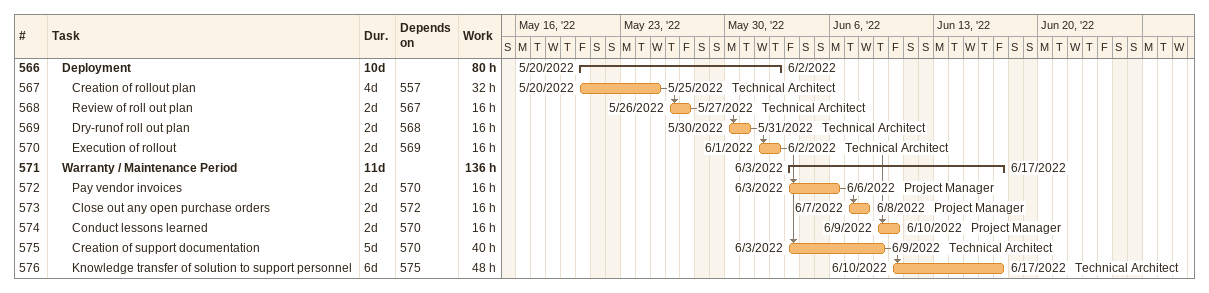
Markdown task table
| ID | Level | Task | Duration | Start | Finish | Predecessors | Resources | Work (h) |
|---|---|---|---|---|---|---|---|---|
| 566 | 2 | **Deployment** | 10d | 2022-05-20 | 2022-06-02 |  |  | 80 |
| 567 | 3 | Creation of rollout plan | 4d | 2022-05-20 | 2022-05-25 | 557 | Technical Architect | 32 |
| 568 | 3 | Review of roll out plan | 2d | 2022-05-26 | 2022-05-27 | 567 | Technical Architect | 16 |
| 569 | 3 | Dry-runof roll out plan | 2d | 2022-05-30 | 2022-05-31 | 568 | Technical Architect | 16 |
| 570 | 3 | Execution of rollout | 2d | 2022-06-01 | 2022-06-02 | 569 | Technical Architect | 16 |
| 571 | 2 | **Warranty / Maintenance Period** | 11d | 2022-06-03 | 2022-06-17 |  |  | 136 |
| 572 | 3 | Pay vendor invoices | 2d | 2022-06-03 | 2022-06-06 | 570 | Project Manager | 16 |
| 573 | 3 | Close out any open purchase orders | 2d | 2022-06-07 | 2022-06-08 | 572 | Project Manager | 16 |
| 574 | 3 | Conduct lessons learned | 2d | 2022-06-09 | 2022-06-10 | 570 | Project Manager | 16 |
| 575 | 3 | Creation of support documentation | 5d | 2022-06-03 | 2022-06-09 | 570 | Technical Architect | 40 |
| 576 | 3 | Knowledge transfer of solution to support personnel | 6d | 2022-06-10 | 2022-06-17 | 575 | Technical Architect | 48 |
